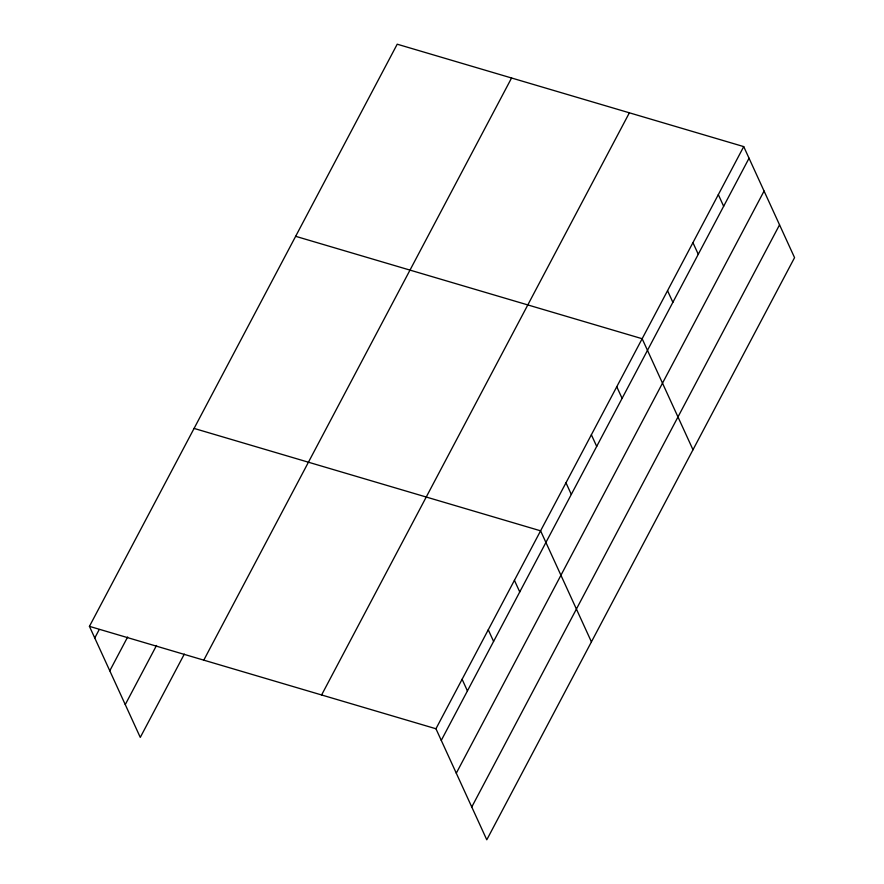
<?xml version="1.0" encoding="UTF-8"?>
<svg xmlns="http://www.w3.org/2000/svg" width="884" height="884" viewBox="0 0 884 884"><rect width="100%" height="100%" fill="white"/><g stroke="black" fill="none" stroke-linecap="round" stroke-linejoin="round"><path stroke-width="1.33" d="M89.439 626.358L397.214 44.2L743.72 146.6L794.561 257.642L486.786 839.8L435.945 728.759L89.439 626.358L140.28 737.4L184.303 654.127M94.765 637.994L99.229 629.541M109.782 670.801L127.65 636.999M125.263 704.592L156.523 645.453M203.784 660.149L511.571 77.991M321.599 694.968L629.375 112.809M435.945 728.759L743.72 146.6M441.271 740.394L749.046 158.236M456.288 773.202L764.074 191.043M471.758 806.993L779.544 224.845M295.654 236.315L642.149 338.716L692.99 449.757M194.082 428.42L540.588 530.82L591.429 641.872M718.327 194.624L723.653 206.27M692.934 242.658L698.272 254.294M667.542 290.681L672.879 302.317M616.767 386.739L622.093 398.375M591.374 434.762L596.7 446.409M565.981 482.797L571.307 494.432M514.422 580.302L519.748 591.949M488.266 629.784L493.592 641.43M462.1 679.277L467.426 690.912"/></g></svg>
